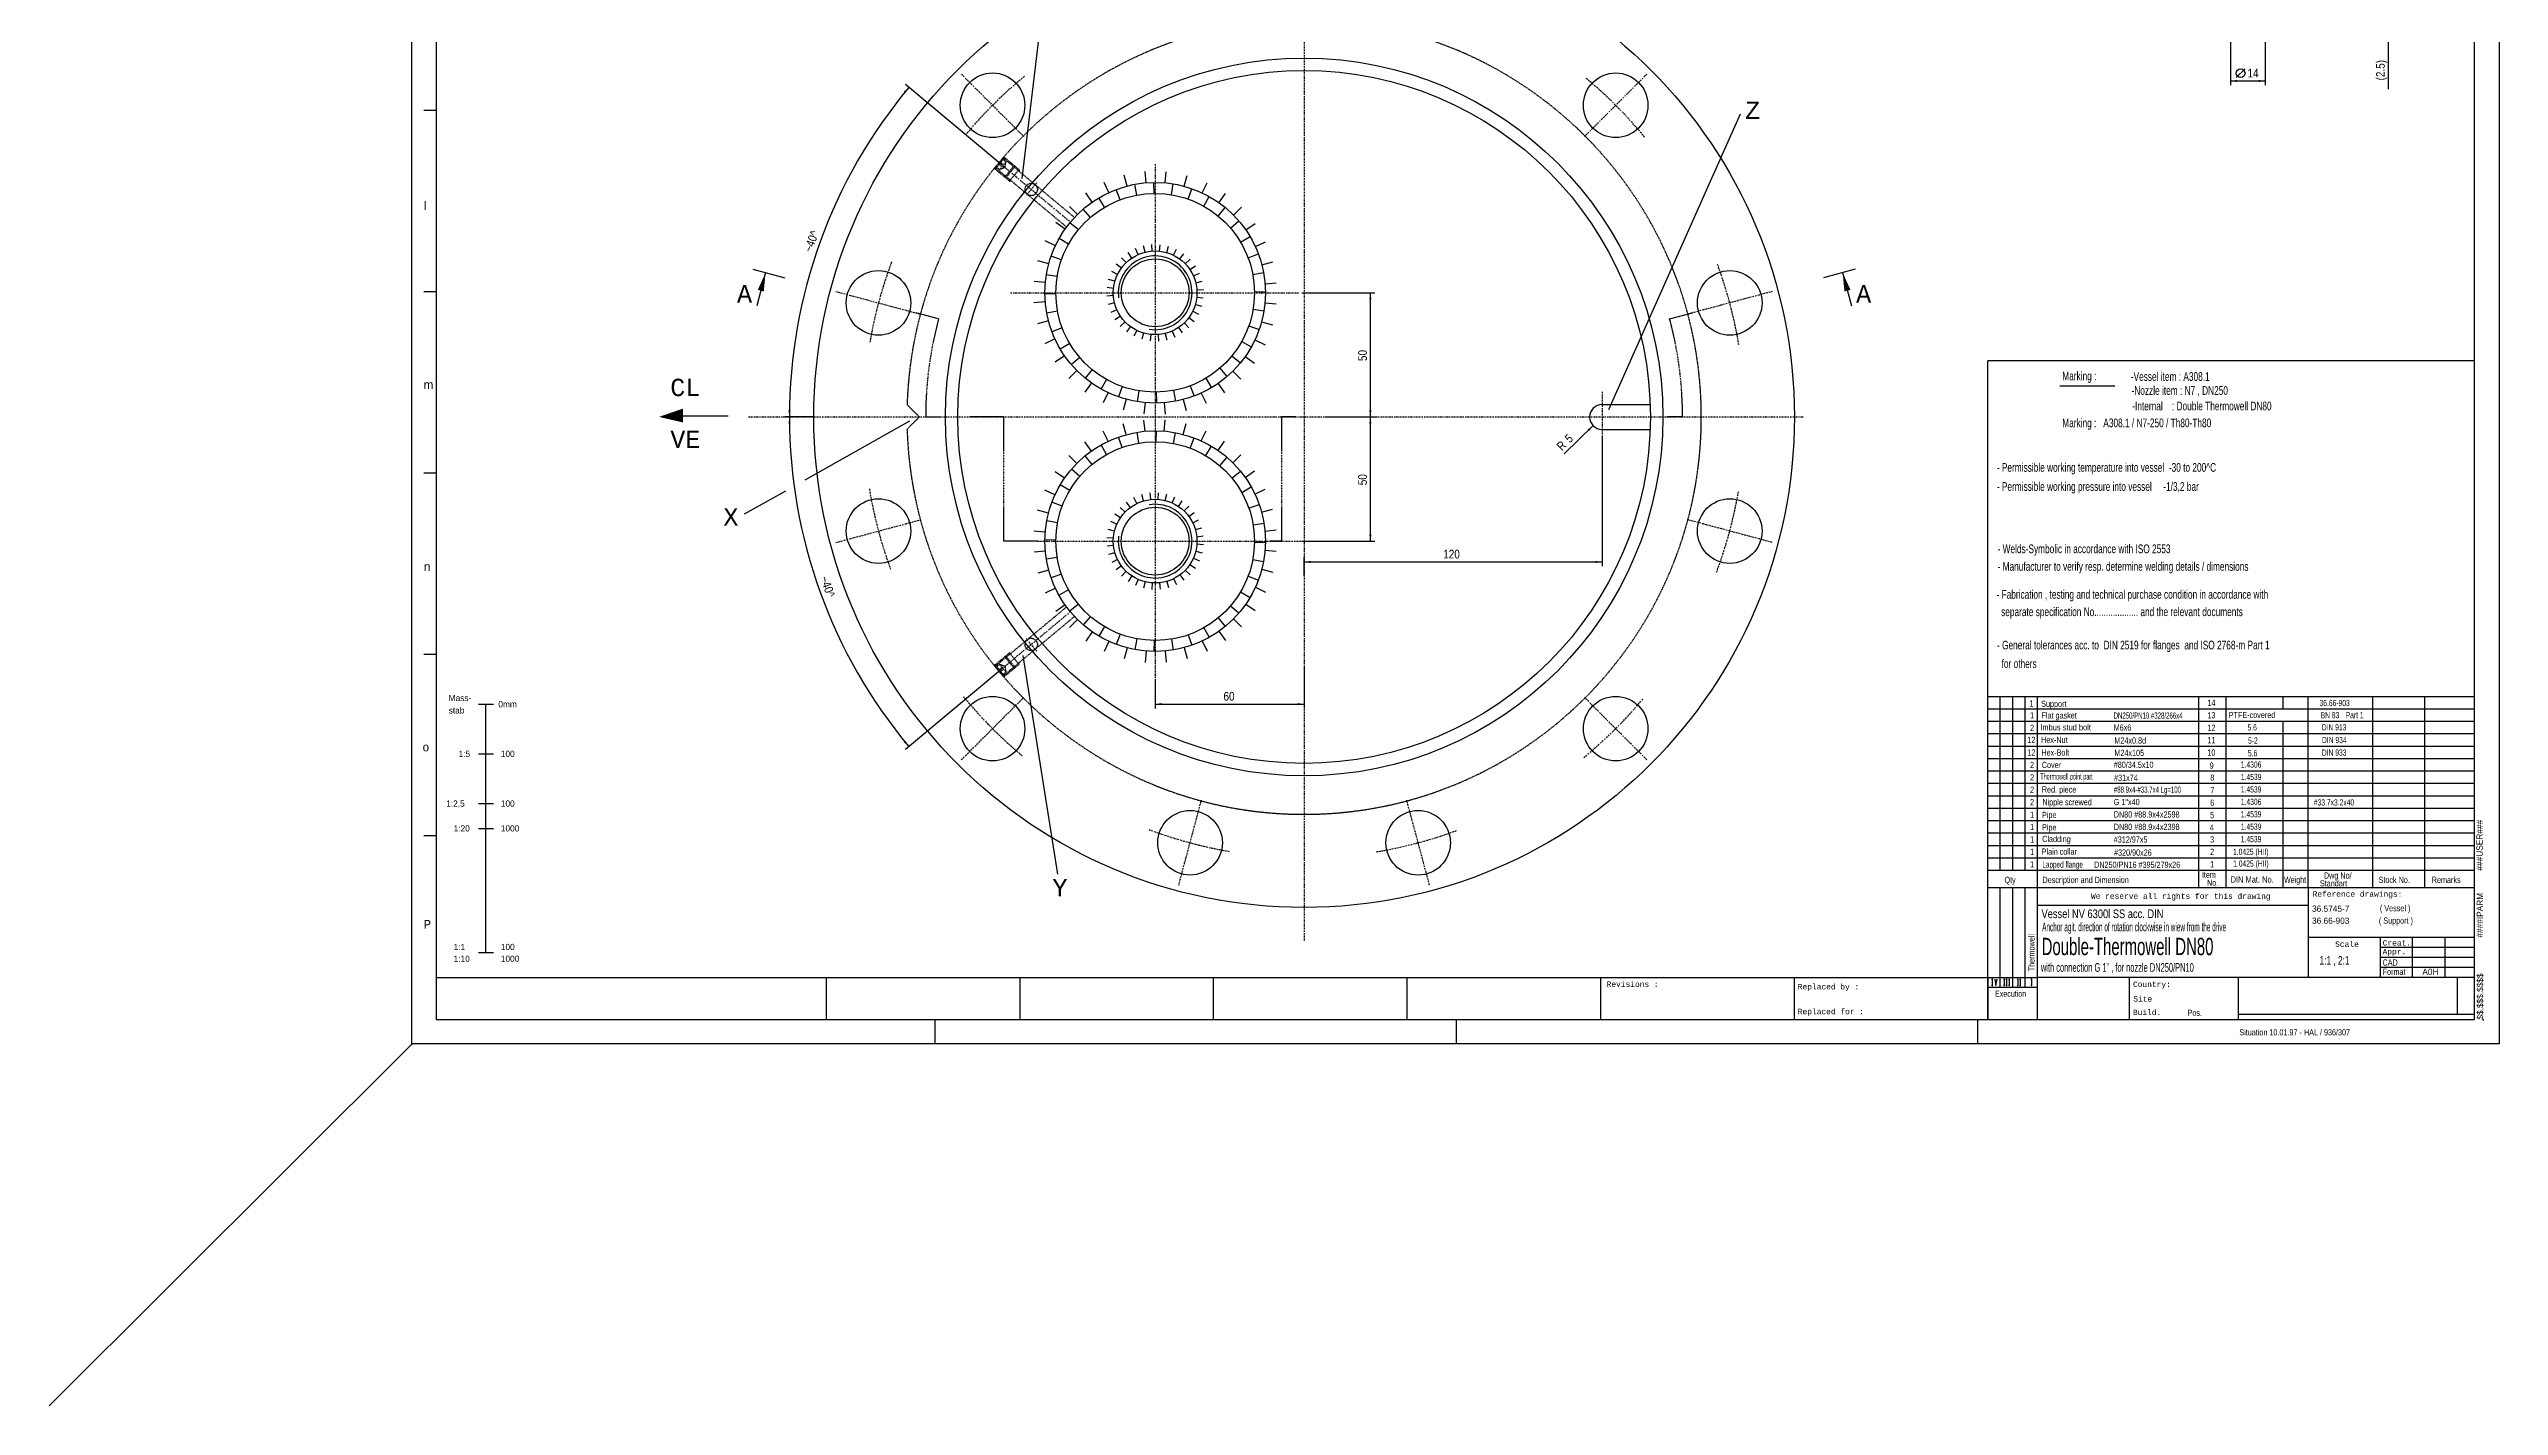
# Model space of a CAD drawing. Extents: x -2082 to -932, y -85 to 1412.
# Drawn here: x -2082 to -1096, y -85 to 461 of the extents above; entities that cross this region are included whole.
import ezdxf
from ezdxf.enums import TextEntityAlignment as Align

# ---------------------------------------------------------------- set-up
doc = ezdxf.new("R2010")
doc.units = 0
doc.header["$MEASUREMENT"] = 0
doc.linetypes.add('DASHDOT', pattern=[1, 0.5, -0.25, 0, -0.25])
doc.linetypes.add('HIDDEN', pattern=[0.375, 0.25, -0.125])
for name, color, linetype in [('1', 7, 'CONTINUOUS'), ('10', 7, 'CONTINUOUS'), ('15', 7, 'CONTINUOUS'), ('17', 7, 'CONTINUOUS'), ('2', 7, 'CONTINUOUS')]:
    doc.layers.add(name, color=color, linetype=linetype)
doc.styles.add('MONOTXT', font='MONOTXT', dxfattribs={"height": 0.2})
doc.styles.get("Standard").update_dxf_attribs({"font": 'txt', "height": 0.2})

# ---------------------------------------------------------------- blocks, each defined once
blk = doc.blocks.new('AZGM10')
at = {"layer": '2', "color": 253, "linetype": 'Continuous'}
for p, q in [((-3, 100), (3, 100)), ((0, 0), (0, 100)), ((-3, 80), (3, 80)), ((-3, 60), (3, 60)), ((-3, 50), (3, 50)), ((-3, 0), (3, 0))]:
    blk.add_line(p, q, dxfattribs=at)
for s, p in [('stab', (-15, 96.25)), ('Mass-', (-15, 101.25)), ('0mm', (5, 98.75)), ('1:5', (-11, 78.75)), ('100', (6, 78.75)), ('1:2,5', (-16, 58.75)), ('100', (6, 58.75)), ('1:20', (-13, 48.75)), ('1000', (6, 48.75)), ('1:1', (-13, 1)), ('100', (6, 1)), ('1:10', (-13, -3.75)), ('1000', (6, -3.75))]:
    blk.add_text(s, height=2.5, dxfattribs=at).set_placement(p)
blk = doc.blocks.new('REVKO')
at = {"layer": '1', "color": 253, "linetype": 'Continuous', "style": 'MONOTXT'}
for s, p in [('Revisions :', (-174, 13)), ('Replaced by :', (-97, 12)), ('Replaced for :', (-97, 2))]:
    blk.add_text(s, height=2.2, dxfattribs=at).set_placement(p)

msp = doc.modelspace()

# ---------------------------------------------------------------- linework, layer by layer
at = {"layer": '1', "color": 253, "linetype": 'Continuous'}
for p, q in [((-1926.5, 436.594), (-1931.5, 436.594)), ((-1926.5, 363.594), (-1931.5, 363.594)), ((-1301.5, 93.811), (-1301.5, 335.821)), ((-1105.5, 335.821), (-1301.5, 335.821)), ((-1926.5, 290.594), (-1931.5, 290.594)), ((-1926.5, 217.594), (-1931.5, 217.594)), ((-1105.5, 200.594), (-1301.5, 200.594)), ((-1296.5, 140.594), (-1296.5, 200.594)), ((-1291.5, 140.594), (-1291.5, 200.594)), ((-1286.5, 130.594), (-1286.5, 200.594)), ((-1281.5, 93.902), (-1281.5, 200.594)), ((-1216.5, 123.594), (-1216.5, 200.594)), ((-1205.5, 123.594), (-1205.5, 200.594)), ((-1182.5, 195.594), (-1182.5, 200.594)), ((-1172.5, 130.594), (-1172.5, 200.594)), ((-1146.5, 123.594), (-1146.5, 200.594)), ((-1125.5, 123.594), (-1125.5, 200.594)), ((-1105.5, 195.594), (-1301.5, 195.594)), ((-1105.5, 190.594), (-1301.5, 190.594)), ((-1182.5, 135.594), (-1182.5, 190.594)), ((-1105.5, 185.594), (-1301.5, 185.594)), ((-1105.5, 180.594), (-1301.5, 180.594)), ((-1105.5, 175.594), (-1301.5, 175.594)), ((-1105.5, 170.594), (-1301.5, 170.594)), ((-1105.5, 165.594), (-1301.5, 165.594)), ((-1105.5, 160.594), (-1301.5, 160.594)), ((-1105.5, 155.594), (-1301.5, 155.594)), ((-1105.5, 150.594), (-1301.5, 150.594)), ((-1926.5, 144.594), (-1931.5, 144.594)), ((-1105.5, 145.594), (-1301.5, 145.594)), ((-1301.5, 70.594), (-1301.5, 142.594)), ((-1105.5, 140.594), (-1301.5, 140.594)), ((-1296.5, 130.594), (-1296.5, 142.594)), ((-1291.5, 130.594), (-1291.5, 142.594)), ((-1286.5, 130.594), (-1286.5, 142.594)), ((-1281.5, 70.594), (-1281.5, 142.594)), ((-1216.5, 123.594), (-1216.5, 142.594)), ((-1205.5, 123.594), (-1205.5, 142.594)), ((-1182.5, 130.594), (-1182.5, 142.594)), ((-1105.5, 135.594), (-1301.5, 135.594)), ((-1105.5, 130.594), (-1301.5, 130.594)), ((-1105.5, 130.594), (-1301.5, 130.594)), ((-1182.5, 123.594), (-1182.5, 130.594)), ((-1182.5, 123.594), (-1182.5, 130.594)), ((-1172.5, 123.594), (-1172.5, 130.594)), ((-1281.5, 123.594), (-1301.5, 123.594)), ((-1296.5, 83.594), (-1296.5, 123.594)), ((-1291.5, 83.594), (-1291.5, 123.594)), ((-1286.5, 83.594), (-1286.5, 123.594)), ((-1105.5, 123.594), (-1281.5, 123.594)), ((-1281.5, 70.594), (-1281.5, 123.594)), ((-1105.5, 123.594), (-1281.5, 123.594)), ((-1281.5, 70.594), (-1281.5, 123.594)), ((-1105.5, 123.594), (-1281.5, 123.594)), ((-1281.5, 70.594), (-1281.5, 123.594)), ((-1172.5, 123.594), (-1172.5, 87.594)), ((-1172.5, 116.594), (-1281.5, 116.594)), ((-1105.5, 103.594), (-1172.5, 103.594)), ((-1143.5, 103.594), (-1143.5, 87.594)), ((-1105.5, 99.594), (-1143.5, 99.594)), ((-1130.5, 87.594), (-1130.5, 103.594)), ((-1117.5, 103.594), (-1117.5, 87.594)), ((-1105.5, 95.594), (-1143.5, 95.594)), ((-1105.5, 91.594), (-1143.5, 91.594)), ((-1926.5, 87.594), (-1281.5, 87.594)), ((-1769.5, 87.594), (-1769.5, 70.594)), ((-1691.5, 87.594), (-1691.5, 70.594)), ((-1613.5, 87.594), (-1613.5, 70.594)), ((-1535.5, 87.594), (-1535.5, 70.594)), ((-1457.5, 87.594), (-1457.5, 70.594)), ((-1379.5, 87.594), (-1379.5, 70.594)), ((-1301.5, 87.594), (-1281.5, 87.594)), ((-1301.5, 87.594), (-1301.5, 70.594)), ((-1301.5, 83.594), (-1281.5, 83.594)), ((-1105.5, 87.594), (-1281.5, 87.594)), ((-1244.5, 70.594), (-1244.5, 87.594)), ((-1200.5, 70.594), (-1200.5, 87.594)), ((-1112.5, 87.594), (-1112.5, 72.594)), ((-1725.5, 61.194), (-1725.5, 70.594)), ((-1515.5, 61.194), (-1515.5, 70.594)), ((-1305.5, 61.294), (-1305.5, 70.594)), ((-1105.5, 72.594), (-1200.5, 72.594))]:
    msp.add_line(p, q, dxfattribs=at)
msp.add_lwpolyline([(-1926.5, 70.594), (-1105.5, 70.594), (-1105.5, 1239.594), (-1926.5, 1239.594), (-1926.5, 70.594)], dxfattribs=at)
at = {"layer": '1', "color": 92, "linetype": 'Continuous'}
msp.add_point((-1101.953, 70.544), dxfattribs=at)
at = {"layer": '1', "color": 1, "linetype": 'Continuous'}
msp.add_point((-1936.5, 60.594), dxfattribs=at)
at = {"layer": '10', "color": 2, "linetype": 'DASHDOT'}
for p, q in [((-1576.931, 528.192), (-1576.931, 313.248)), ((-1714.967, 451.284), (-1702.443, 438.759)), ((-1438.895, 451.284), (-1451.42, 438.76)), ((-1702.443, 438.759), (-1689.919, 426.234)), ((-1451.42, 438.76), (-1463.945, 426.236)), ((-1671.503, 392.054), (-1699.846, 415.678)), ((-1636.931, 415.047), (-1636.931, 313.248)), ((-1684.636, 407.534), (-1688.9, 402.419)), ((-1765.492, 363.773), (-1748.383, 359.188)), ((-1748.383, 359.188), (-1731.274, 354.603)), ((-1695.195, 363.248), (-1636.931, 363.248)), ((-1636.931, 363.248), (-1578.91, 363.248)), ((-1405.479, 359.189), (-1422.588, 354.605)), ((-1388.37, 363.773), (-1405.479, 359.189)), ((-1456.931, 323.368), (-1456.931, 305.431)), ((-1800.749, 313.248), (-1576.931, 313.248)), ((-1697.965, 313.248), (-1697.965, 263.248)), ((-1636.931, 313.248), (-1636.931, 207.462)), ((-1586.04, 313.248), (-1586.04, 263.248)), ((-1576.931, 313.248), (-1375.966, 313.248)), ((-1576.931, 313.248), (-1576.931, 102.16)), ((-1765.492, 262.723), (-1748.383, 267.307)), ((-1748.383, 267.307), (-1731.274, 271.891)), ((-1405.479, 267.308), (-1422.588, 271.893)), ((-1388.37, 262.723), (-1405.479, 267.308)), ((-1684.294, 263.248), (-1576.931, 263.248)), ((-1671.08, 234.794), (-1699.846, 210.818)), ((-1684.636, 218.962), (-1688.9, 224.077)), ((-1702.442, 187.736), (-1689.917, 200.26)), ((-1451.419, 187.737), (-1463.943, 200.262)), ((-1714.967, 175.212), (-1702.442, 187.736)), ((-1438.895, 175.212), (-1451.419, 187.737)), ((-1622.871, 141.796), (-1618.286, 158.905)), ((-1530.99, 141.796), (-1535.574, 158.905)), ((-1627.456, 124.687), (-1622.871, 141.796)), ((-1526.406, 124.687), (-1530.99, 141.796))]:
    msp.add_line(p, q, dxfattribs=at)
at = {"layer": '10', "color": 3, "linetype": 'HIDDEN'}
for p, q in [((-1697.541, 417.663), (-1701.383, 413.054)), ((-1698.63, 414.014), (-1700.166, 415.294)), ((-1697.029, 415.934), (-1699.59, 412.862)), ((-1697.99, 414.782), (-1699.526, 416.062)), ((-1697.029, 415.934), (-1698.566, 417.215)), ((-1697.541, 417.663), (-1698.246, 417.599)), ((-1693.637, 413.757), (-1698.246, 417.599)), ((-1697.541, 417.663), (-1697.925, 417.983)), ((-1693.7, 414.462), (-1697.541, 417.663)), ((-1697.423, 413.658), (-1697.029, 415.934)), ((-1701.383, 413.054), (-1701.447, 413.758)), ((-1696.838, 409.916), (-1701.447, 413.758)), ((-1697.542, 409.853), (-1701.383, 413.054)), ((-1699.59, 412.862), (-1701.127, 414.142)), ((-1697.423, 413.658), (-1699.59, 412.862)), ((-1697.542, 409.853), (-1693.7, 414.462)), ((-1696.838, 409.916), (-1697.542, 409.853)), ((-1697.542, 409.853), (-1695.622, 408.252)), ((-1693.637, 413.757), (-1696.838, 409.916)), ((-1672.626, 389.737), (-1696.838, 409.916)), ((-1691.78, 412.861), (-1695.622, 408.252)), ((-1695.622, 408.252), (-1694.917, 408.316)), ((-1693.637, 413.757), (-1693.7, 414.462)), ((-1693.7, 414.462), (-1691.78, 412.861)), ((-1669.425, 393.578), (-1693.637, 413.757)), ((-1691.78, 412.861), (-1691.716, 412.157)), ((-1731.931, 313.248), (-1736.855, 318.172)), ((-1731.931, 313.248), (-1736.855, 308.324)), ((-1672.626, 236.759), (-1696.838, 216.58)), ((-1669.425, 232.918), (-1693.637, 212.739)), ((-1697.542, 216.643), (-1695.622, 218.244)), ((-1691.78, 213.635), (-1695.622, 218.244)), ((-1695.622, 218.244), (-1694.917, 218.18)), ((-1696.838, 216.58), (-1701.447, 212.738)), ((-1701.383, 213.442), (-1701.447, 212.738)), ((-1697.542, 216.643), (-1701.383, 213.442)), ((-1697.541, 208.833), (-1701.383, 213.442)), ((-1699.59, 213.634), (-1701.127, 212.354)), ((-1698.63, 212.482), (-1700.166, 211.202)), ((-1697.029, 210.562), (-1699.59, 213.634)), ((-1697.423, 212.838), (-1699.59, 213.634)), ((-1697.99, 211.714), (-1699.526, 210.434)), ((-1697.029, 210.562), (-1698.566, 209.281)), ((-1693.637, 212.739), (-1698.246, 208.897)), ((-1697.541, 208.833), (-1698.246, 208.897)), ((-1697.541, 208.833), (-1697.925, 208.513)), ((-1696.838, 216.58), (-1697.542, 216.643)), ((-1697.542, 216.643), (-1693.7, 212.034)), ((-1693.7, 212.034), (-1697.541, 208.833)), ((-1697.423, 212.838), (-1697.029, 210.562)), ((-1693.637, 212.739), (-1696.838, 216.58)), ((-1693.7, 212.034), (-1691.78, 213.635)), ((-1693.637, 212.739), (-1693.7, 212.034)), ((-1691.78, 213.635), (-1691.716, 214.339))]:
    msp.add_line(p, q, dxfattribs=at)
at = {"layer": '10', "color": 3, "linetype": 'Continuous'}
for p, q in [((-1701.383, 413.054), (-1701.767, 413.374)), ((-1655.526, 403.621), (-1657.419, 407.731)), ((-1651.014, 400.685), (-1652.58, 404.851)), ((-1648.233, 406.237), (-1649.385, 410.611)), ((-1644.299, 402.562), (-1645.118, 406.936)), ((-1640.596, 407.546), (-1640.971, 412.054)), ((-1637.36, 403.244), (-1637.407, 407.694)), ((-1632.848, 407.509), (-1632.435, 412.014)), ((-1630.408, 402.711), (-1629.682, 407.101)), ((-1625.224, 406.128), (-1624.035, 410.492)), ((-1623.654, 400.979), (-1622.177, 405.176)), ((-1617.956, 403.444), (-1616.027, 407.535)), ((-1668.213, 394.827), (-1671.397, 398.041)), ((-1662.97, 393.612), (-1665.866, 396.99)), ((-1662.254, 399.779), (-1664.832, 403.497)), ((-1657.301, 397.671), (-1659.567, 401.502)), ((-1617.304, 398.1), (-1615.12, 401.977)), ((-1611.55, 394.162), (-1608.726, 397.601)), ((-1611.264, 399.538), (-1608.654, 403.232)), ((-1605.352, 394.53), (-1602.14, 397.714)), ((-1673.221, 388.915), (-1676.915, 391.527)), ((-1671.785, 382.875), (-1675.662, 385.059)), ((-1667.847, 388.629), (-1671.286, 391.453)), ((-1606.567, 389.285), (-1603.189, 392.181)), ((-1602.507, 383.617), (-1598.677, 385.882)), ((-1600.4, 388.571), (-1596.684, 391.149)), ((-1679.811, 374.955), (-1684.175, 376.146)), ((-1677.127, 382.223), (-1681.218, 384.154)), ((-1674.664, 376.524), (-1678.861, 378.002)), ((-1648.615, 375.39), (-1650.451, 377.298)), ((-1646.329, 377.234), (-1647.806, 379.432)), ((-1643.755, 378.657), (-1644.828, 381.07)), ((-1640.976, 379.608), (-1641.613, 382.171)), ((-1638.074, 380.062), (-1638.256, 382.697)), ((-1635.137, 380.005), (-1634.859, 382.632)), ((-1632.254, 379.439), (-1631.524, 381.978)), ((-1629.513, 378.381), (-1628.354, 380.755)), ((-1626.998, 376.863), (-1625.444, 379)), ((-1624.785, 374.931), (-1622.883, 376.766)), ((-1599.493, 377.33), (-1595.328, 378.895)), ((-1596.558, 381.843), (-1592.451, 383.736)), ((-1593.942, 374.55), (-1589.569, 375.701)), ((-1681.192, 367.331), (-1685.697, 367.746)), ((-1676.396, 369.77), (-1680.786, 370.497)), ((-1653.687, 365.04), (-1656.319, 365.321)), ((-1653.121, 367.922), (-1655.665, 368.656)), ((-1652.063, 370.662), (-1654.441, 371.827)), ((-1650.546, 373.177), (-1652.685, 374.737)), ((-1622.941, 372.644), (-1620.749, 374.121)), ((-1621.522, 370.072), (-1619.107, 371.146)), ((-1620.571, 367.293), (-1618.006, 367.931)), ((-1597.616, 370.615), (-1593.243, 371.433)), ((-1592.633, 366.913), (-1588.126, 367.287)), ((-1681.229, 359.583), (-1685.737, 359.21)), ((-1676.929, 362.818), (-1681.379, 362.772)), ((-1676.247, 355.879), (-1680.621, 355.061)), ((-1653.744, 362.103), (-1656.384, 361.923)), ((-1653.29, 359.201), (-1655.858, 358.565)), ((-1652.339, 356.422), (-1654.757, 355.35)), ((-1621.798, 355.83), (-1619.423, 354.67)), ((-1620.74, 358.571), (-1618.199, 357.841)), ((-1620.174, 361.454), (-1617.545, 361.176)), ((-1620.117, 364.391), (-1617.48, 364.574)), ((-1597.467, 356.724), (-1593.078, 355.997)), ((-1596.934, 363.676), (-1592.485, 363.722)), ((-1592.67, 359.165), (-1588.166, 358.751)), ((-1679.92, 351.946), (-1684.294, 350.796)), ((-1674.37, 349.164), (-1678.536, 347.599)), ((-1650.92, 353.85), (-1653.115, 352.375)), ((-1649.076, 351.564), (-1650.981, 349.73)), ((-1646.863, 349.633), (-1648.42, 347.496)), ((-1644.348, 348.115), (-1645.51, 345.74)), ((-1641.608, 347.057), (-1642.339, 344.516)), ((-1638.725, 346.491), (-1639.004, 343.861)), ((-1635.788, 346.434), (-1635.606, 343.796)), ((-1632.886, 346.888), (-1632.248, 344.322)), ((-1630.107, 347.839), (-1629.033, 345.423)), ((-1627.535, 349.258), (-1626.058, 347.065)), ((-1625.248, 351.102), (-1623.413, 349.199)), ((-1623.316, 353.315), (-1621.179, 351.76)), ((-1599.199, 349.97), (-1595.003, 348.492)), ((-1594.051, 351.541), (-1589.688, 350.351)), ((-1677.304, 344.653), (-1681.412, 342.761)), ((-1673.462, 337.925), (-1677.179, 335.348)), ((-1671.356, 342.877), (-1675.187, 340.612)), ((-1667.296, 337.209), (-1670.675, 334.313)), ((-1606.016, 337.866), (-1602.578, 335.041)), ((-1602.078, 343.62), (-1598.202, 341.435)), ((-1600.641, 337.581), (-1596.948, 334.97)), ((-1596.735, 344.273), (-1592.645, 342.343)), ((-1668.51, 331.966), (-1671.723, 328.783)), ((-1662.598, 326.958), (-1665.21, 323.265)), ((-1662.313, 332.332), (-1665.138, 328.893)), ((-1656.559, 328.394), (-1658.744, 324.517)), ((-1622.848, 325.809), (-1621.284, 321.643)), ((-1616.561, 328.823), (-1614.297, 324.992)), ((-1611.608, 326.717), (-1609.031, 323.001)), ((-1610.893, 332.883), (-1607.998, 329.504)), ((-1605.649, 331.669), (-1602.466, 328.457)), ((-1655.906, 323.052), (-1657.837, 318.962)), ((-1650.208, 325.515), (-1651.687, 321.318)), ((-1648.638, 320.368), (-1649.829, 316.005)), ((-1643.454, 323.783), (-1644.182, 319.393)), ((-1641.014, 318.987), (-1641.429, 314.483)), ((-1636.502, 323.25), (-1636.457, 318.8)), ((-1633.266, 318.95), (-1632.893, 314.443)), ((-1629.563, 323.932), (-1628.746, 319.558)), ((-1625.629, 320.259), (-1624.479, 315.886)), ((-1618.336, 322.875), (-1616.444, 318.768)), ((-1456.931, 318.248), (-1437.453, 318.248)), ((-1655.906, 303.444), (-1657.837, 307.534)), ((-1648.638, 306.128), (-1649.829, 310.491)), ((-1643.454, 302.713), (-1644.182, 307.103)), ((-1641.014, 307.509), (-1641.429, 312.013)), ((-1636.502, 303.246), (-1636.457, 307.696)), ((-1633.266, 307.546), (-1632.893, 312.053)), ((-1629.563, 302.564), (-1628.746, 306.938)), ((-1625.629, 306.237), (-1624.479, 310.61)), ((-1618.336, 303.621), (-1616.444, 307.728)), ((-1456.931, 308.248), (-1437.453, 308.248)), ((-1668.51, 294.53), (-1671.723, 297.713)), ((-1662.598, 299.538), (-1665.21, 303.231)), ((-1662.313, 294.164), (-1665.138, 297.603)), ((-1656.559, 298.102), (-1658.744, 301.979)), ((-1650.208, 300.981), (-1651.687, 305.178)), ((-1622.848, 300.687), (-1621.284, 304.853)), ((-1616.561, 297.673), (-1614.297, 301.504)), ((-1611.608, 299.779), (-1609.031, 303.495)), ((-1610.893, 293.613), (-1607.998, 296.992)), ((-1605.649, 294.827), (-1602.466, 298.039)), ((-1673.462, 288.571), (-1677.179, 291.148)), ((-1667.296, 289.287), (-1670.675, 292.183)), ((-1606.016, 288.63), (-1602.578, 291.455)), ((-1600.641, 288.915), (-1596.948, 291.526)), ((-1677.304, 281.843), (-1681.412, 283.735)), ((-1674.37, 277.332), (-1678.536, 278.897)), ((-1671.356, 283.619), (-1675.187, 285.884)), ((-1649.076, 274.932), (-1650.981, 276.766)), ((-1646.863, 276.863), (-1648.42, 279)), ((-1644.348, 278.381), (-1645.51, 280.756)), ((-1641.608, 279.439), (-1642.339, 281.98)), ((-1638.725, 280.005), (-1639.004, 282.635)), ((-1635.788, 280.062), (-1635.606, 282.7)), ((-1632.886, 279.608), (-1632.248, 282.174)), ((-1630.107, 278.657), (-1629.033, 281.073)), ((-1627.535, 277.238), (-1626.058, 279.431)), ((-1625.248, 275.394), (-1623.413, 277.297)), ((-1602.078, 282.876), (-1598.202, 285.061)), ((-1599.199, 276.526), (-1595.003, 278.004)), ((-1596.735, 282.223), (-1592.645, 284.153)), ((-1681.229, 266.913), (-1685.737, 267.286)), ((-1679.92, 274.55), (-1684.294, 275.7)), ((-1676.247, 270.617), (-1680.621, 271.435)), ((-1653.29, 267.295), (-1655.858, 267.931)), ((-1652.339, 270.074), (-1654.757, 271.146)), ((-1650.92, 272.646), (-1653.115, 274.121)), ((-1623.316, 273.181), (-1621.179, 274.736)), ((-1621.798, 270.666), (-1619.423, 271.826)), ((-1620.74, 267.925), (-1618.199, 268.655)), ((-1597.467, 269.772), (-1593.078, 270.499)), ((-1594.051, 274.955), (-1589.688, 276.145)), ((-1592.67, 267.331), (-1588.166, 267.745)), ((-1681.192, 259.165), (-1685.697, 258.75)), ((-1676.929, 263.678), (-1681.379, 263.724)), ((-1676.396, 256.726), (-1680.786, 255.999)), ((-1653.744, 264.393), (-1656.384, 264.573)), ((-1653.687, 261.456), (-1656.319, 261.175)), ((-1653.121, 258.574), (-1655.665, 257.84)), ((-1620.571, 259.203), (-1618.006, 258.565)), ((-1620.174, 265.042), (-1617.545, 265.32)), ((-1620.117, 262.105), (-1617.48, 261.922)), ((-1596.934, 262.82), (-1592.485, 262.774)), ((-1592.633, 259.583), (-1588.126, 259.209)), ((-1679.811, 251.541), (-1684.175, 250.35)), ((-1674.664, 249.972), (-1678.861, 248.494)), ((-1652.063, 255.834), (-1654.441, 254.669)), ((-1650.546, 253.319), (-1652.685, 251.759)), ((-1648.615, 251.106), (-1650.451, 249.198)), ((-1646.329, 249.262), (-1647.806, 247.064)), ((-1643.755, 247.839), (-1644.828, 245.426)), ((-1640.976, 246.888), (-1641.613, 244.325)), ((-1632.254, 247.057), (-1631.524, 244.518)), ((-1629.513, 248.115), (-1628.354, 245.741)), ((-1626.998, 249.633), (-1625.444, 247.496)), ((-1624.785, 251.565), (-1622.883, 249.73)), ((-1622.941, 253.852), (-1620.749, 252.375)), ((-1621.522, 256.424), (-1619.107, 255.35)), ((-1599.493, 249.166), (-1595.328, 247.601)), ((-1597.616, 255.881), (-1593.243, 255.063)), ((-1593.942, 251.946), (-1589.569, 250.795)), ((-1677.127, 244.273), (-1681.218, 242.342)), ((-1673.221, 237.581), (-1676.915, 234.969)), ((-1671.785, 243.621), (-1675.662, 241.437)), ((-1667.847, 237.867), (-1671.286, 235.043)), ((-1638.074, 246.434), (-1638.256, 243.799)), ((-1635.137, 246.491), (-1634.859, 243.864)), ((-1606.567, 237.211), (-1603.189, 234.315)), ((-1602.507, 242.879), (-1598.677, 240.614)), ((-1600.4, 237.925), (-1596.684, 235.347)), ((-1596.558, 244.653), (-1592.451, 242.76)), ((-1668.213, 231.669), (-1671.397, 228.455)), ((-1662.97, 232.884), (-1665.866, 229.506)), ((-1657.301, 228.825), (-1659.567, 224.994)), ((-1617.304, 228.396), (-1615.12, 224.519)), ((-1611.55, 232.334), (-1608.726, 228.895)), ((-1605.352, 231.966), (-1602.14, 228.782)), ((-1662.254, 226.717), (-1664.832, 222.999)), ((-1655.526, 222.875), (-1657.419, 218.765)), ((-1651.014, 225.811), (-1652.58, 221.645)), ((-1648.233, 220.259), (-1649.385, 215.885)), ((-1644.299, 223.934), (-1645.118, 219.56)), ((-1640.596, 218.95), (-1640.971, 214.442)), ((-1637.36, 223.252), (-1637.407, 218.802)), ((-1632.848, 218.987), (-1632.435, 214.482)), ((-1630.408, 223.785), (-1629.682, 219.395)), ((-1625.224, 220.368), (-1624.035, 216.004)), ((-1623.654, 225.517), (-1622.177, 221.32)), ((-1617.956, 223.052), (-1616.027, 218.961)), ((-1611.264, 226.958), (-1608.654, 223.264)), ((-1701.383, 213.442), (-1701.767, 213.122)), ((-1936.5, 60.594), (-2082.5, -85))]:
    msp.add_line(p, q, dxfattribs=at)
at = {"layer": '10', "color": 253, "linetype": 'Continuous'}
msp.add_lwpolyline([(-1936.374, 1249.416), (-1095.626, 1249.416), (-1095.626, 60.772), (-1936.374, 60.772), (-1936.374, 1249.416)], dxfattribs=at)
at = {"layer": '10', "color": 3, "linetype": 'Continuous'}
for centre, radius in [((-1576.931, 313.248), 197.5), ((-1576.931, 313.248), 144.5), ((-1576.931, 313.248), 139.5), ((-1702.4431, 438.7593), 13), ((-1451.4197, 438.7601), 13), ((-1636.931, 363.248), 44.45), ((-1636.931, 363.248), 40), ((-1636.931, 363.248), 16.85), ((-1636.931, 363.248), 13.65), ((-1748.3833, 359.1879), 13), ((-1405.479, 359.189), 13), ((-1636.931, 263.248), 44.45), ((-1636.931, 263.248), 40), ((-1748.383, 267.307), 13), ((-1636.931, 263.248), 16.85), ((-1636.931, 263.248), 13.65), ((-1405.4787, 267.3081), 13), ((-1702.4423, 187.7359), 13), ((-1451.4189, 187.7367), 13), ((-1622.8709, 141.7957), 13), ((-1530.99, 141.796), 13)]:
    msp.add_circle(centre, radius, dxfattribs=at)
at = {"layer": '10', "color": 3, "linetype": 'HIDDEN'}
for centre in [(-1686.8669, 404.8583), (-1686.8669, 221.6377)]:
    msp.add_circle(centre, 2.5, dxfattribs=at)
msp.add_arc((-1576.931, 313.248), 160, 181.7636306, 178.2363694, dxfattribs=at)
at = {"layer": '10', "color": 2, "linetype": 'DASHDOT'}
for radius, start, end in [(177.5, 129.40375, 140.2584944), (177.5, 39.40375, 50.2584944), (177.5, 159.40375, 170.2584944), (177.5, 9.40375, 20.2584944), (152.4387, 168.53505, 176.3784167), (152.4387, 3.6215833, 11.46495), (177.5, 189.40375, 200.2584944), (177.5, 339.40375, 350.2584944), (177.5, 219.40375, 230.2584944), (177.5, 309.40375, 320.2584944), (177.5, 249.40375, 260.2584944), (177.5, 279.40375, 290.2584944)]:
    msp.add_arc((-1576.931, 313.248), radius, start, end, dxfattribs=at)
at = {"layer": '10', "color": 3, "linetype": 'Continuous'}
for centre, radius, start, end in [((-1636.931, 363.248), 14.85, 260.7009611, 187.9975556), ((-1456.931, 313.248), 5, 90, 270), ((-1636.931, 263.248), 14.85, 172.0024444, 99.2990389)]:
    msp.add_arc(centre, radius, start, end, dxfattribs=at)
at = {"layer": '15', "color": 1, "linetype": 'Continuous'}
for p, q in [((-1690.535, 409.283), (-1678.973, 505.982)), ((-1140.24, 477.15), (-1140.24, 445.264)), ((-1203.793, 469.15), (-1203.793, 446.802)), ((-1189.793, 469.15), (-1189.793, 446.802)), ((-1699.846, 415.678), (-1737.528, 447.08)), ((-1203.793, 448.552), (-1189.793, 448.552)), ((-1201.437, 449.952), (-1197.937, 453.452)), ((-1454.196, 316.322), (-1401.123, 435.358)), ((-1798.959, 372.741), (-1786.127, 369.303)), ((-1793.848, 371.371), (-1797.428, 358.012)), ((-1354.903, 372.741), (-1367.735, 369.303)), ((-1360.014, 371.371), (-1356.434, 358.012)), ((-1577.826, 363.248), (-1548.506, 363.248)), ((-1550.256, 313.248), (-1550.256, 363.248)), ((-1724.175, 352.702), (-1733.35, 355.16)), ((-1429.687, 352.702), (-1420.512, 355.16)), ((-1829.058, 313.67), (-1808.896, 313.67)), ((-1774.431, 313.248), (-1785.983, 313.248)), ((-1735.839, 311.534), (-1778.047, 287.787)), ((-1729.369, 313.248), (-1723.333, 313.248)), ((-1697.965, 313.248), (-1711.636, 313.246)), ((-1697.965, 313.248), (-1697.963, 299.577)), ((-1580.453, 313.249), (-1586.04, 313.248)), ((-1586.04, 313.248), (-1586.038, 299.577)), ((-1568.321, 313.248), (-1548.506, 313.248)), ((-1550.256, 263.248), (-1550.256, 313.248)), ((-1460.512, 309.758), (-1472.12, 298.443)), ((-1424.493, 313.248), (-1430.529, 313.248)), ((-1456.931, 305.431), (-1456.931, 253.132)), ((-1785.87, 283.386), (-1802.47, 274.046)), ((-1697.967, 276.919), (-1697.965, 263.248)), ((-1586.042, 276.919), (-1586.04, 263.248)), ((-1684.294, 263.25), (-1697.965, 263.248)), ((-1586.04, 263.248), (-1590.774, 263.247)), ((-1577.826, 263.248), (-1548.506, 263.248)), ((-1576.931, 249.291), (-1576.931, 256.632)), ((-1576.931, 254.882), (-1456.931, 254.882)), ((-1690.192, 217.207), (-1676.318, 129.12)), ((-1699.846, 210.818), (-1737.528, 179.416)), ((-1636.931, 207.462), (-1636.931, 195.872)), ((-1576.931, 212.73), (-1576.931, 195.872)), ((-1636.931, 197.622), (-1576.931, 197.622)), ((-1300, 86.844), (-1299.5, 86.844)), ((-1299.5, 84.344), (-1300, 84.344)), ((-1299.5, 86.844), (-1299.75, 86.844)), ((-1299.75, 86.844), (-1299.75, 84.344)), ((-1299.75, 84.344), (-1299.5, 84.344)), ((-1298.75, 86.844), (-1298.25, 84.344)), ((-1298.25, 84.344), (-1297.75, 86.844)), ((-1295.25, 86.844), (-1294.75, 86.844)), ((-1294.75, 84.344), (-1295.25, 84.344)), ((-1294.75, 86.844), (-1295, 86.844)), ((-1295, 86.844), (-1295, 84.344)), ((-1295, 84.344), (-1294.75, 84.344)), ((-1294.25, 86.844), (-1293.75, 86.844)), ((-1293.75, 84.344), (-1294.25, 84.344)), ((-1293.75, 86.844), (-1294, 86.844)), ((-1294, 86.844), (-1294, 84.344)), ((-1294, 84.344), (-1293.75, 84.344)), ((-1293.25, 86.844), (-1292.75, 86.844)), ((-1292.75, 84.344), (-1293.25, 84.344)), ((-1292.75, 86.844), (-1293, 86.844)), ((-1293, 86.844), (-1293, 84.344)), ((-1293, 84.344), (-1292.75, 84.344)), ((-1289.75, 86.844), (-1289.25, 86.844)), ((-1289.75, 84.344), (-1289.25, 84.344)), ((-1289.5, 86.844), (-1289.5, 84.344)), ((-1288.75, 86.844), (-1288.25, 86.844)), ((-1288.75, 84.344), (-1288.25, 84.344)), ((-1288.5, 86.844), (-1288.5, 84.344)), ((-1284.25, 86.844), (-1283.75, 86.844)), ((-1283.75, 84.344), (-1284.25, 84.344)), ((-1283.75, 86.844), (-1284, 86.844)), ((-1284, 86.844), (-1284, 84.344)), ((-1284, 84.344), (-1283.75, 84.344))]:
    msp.add_line(p, q, dxfattribs=at)
msp.add_circle((-1199.687, 451.702), 1.75, dxfattribs=at)
for radius, start, end in [(207.3017, 140.1942, 180), (152.4384, 165.0000806, 168.5349556), (152.4384, 11.4650444, 14.9999194), (152.4384, 176.3782389, 180), (152.4384, 0, 3.6217611), (207.3017, 180, 219.8058)]:
    msp.add_arc((-1576.931, 313.248), radius, start, end, dxfattribs=at)
for points in [[(-1738.19, 444.211), (-1736.184, 445.96), (-1737.514, 443.655)], [(-1201.168, 448.114), (-1203.793, 448.552), (-1201.168, 448.99)], [(-1192.418, 448.99), (-1189.793, 448.552), (-1192.418, 448.114)], [(-1796.997, 364.45), (-1793.848, 371.371), (-1794.582, 363.803)], [(-1359.28, 363.803), (-1360.014, 371.371), (-1356.865, 364.45)], [(-1550.694, 360.623), (-1550.256, 363.248), (-1549.818, 360.623)], [(-1827.107, 311.044), (-1836.755, 313.275), (-1827.107, 316.641)], [(-1783.779, 315.87), (-1784.233, 313.248), (-1784.654, 315.876)], [(-1549.818, 315.873), (-1550.256, 313.248), (-1550.694, 315.873)], [(-1784.654, 310.62), (-1784.233, 313.248), (-1783.779, 310.626)], [(-1550.694, 310.623), (-1550.256, 313.248), (-1549.818, 310.623)], [(-1462.697, 308.239), (-1460.512, 309.758), (-1462.086, 307.612)], [(-1549.818, 265.873), (-1550.256, 263.248), (-1550.694, 265.873)], [(-1574.306, 254.444), (-1576.931, 254.882), (-1574.306, 255.32)], [(-1459.556, 255.32), (-1456.931, 254.882), (-1459.556, 254.444)], [(-1634.306, 197.184), (-1636.931, 197.622), (-1634.306, 198.06)], [(-1579.556, 198.06), (-1576.931, 197.622), (-1579.556, 197.184)], [(-1737.514, 182.841), (-1736.184, 180.536), (-1738.19, 182.285)]]:
    msp.add_solid(points, dxfattribs=at)
at = {"layer": '17', "color": 215, "linetype": 'Continuous'}
msp.add_line((-1250.362, 325.654), (-1272.519, 325.654), dxfattribs=at)

# ---------------------------------------------------------------- block references
at = {"layer": '1', "color": 253, "linetype": 'Continuous'}
msp.add_blockref('REVKO', (-1281.071, 70.741), dxfattribs=at)
at = {"layer": '2', "color": 253, "linetype": 'Continuous'}
msp.add_blockref('AZGM10', (-1906.5, 97.594), dxfattribs=at)

# ---------------------------------------------------------------- texts
at = {"layer": '1', "color": 253, "linetype": 'Continuous'}
for s, height, p in [('l', 3.5, (-1931.5, 396.594)), ('m', 3.5, (-1931.598, 324.533)), ('n', 3.5, (-1931.475, 251.241)), ('o', 3.5, (-1932, 178.594)), ('A0H', 2.5, (-1126.5, 88.594))]:
    msp.add_text(s, height=height, dxfattribs=at).set_placement(p)
for s, p in [('###USER###', (-1104.7, 130.594)), ('####IPARM', (-1104.6, 103.594)), ('$$.$$$.$$$$', (-1104.5, 70.594))]:
    msp.add_text(s, height=2.5, rotation=90, dxfattribs=at).set_placement(p, align=Align.TOP_LEFT)
at = {"layer": '1', "color": 253, "linetype": 'Continuous', "style": 'MONOTXT'}
msp.add_text('P', height=3.5, dxfattribs=at).set_placement((-1931.622, 107.24))
at = {"layer": '1', "color": 253, "linetype": 'Continuous', "width": 0.8}
for s, p in [('CAD', (-1142.539, 92.321)), ('Format', (-1142.5, 88.594))]:
    msp.add_text(s, height=2.5, dxfattribs=at).set_placement(p)
at = {"layer": '15', "color": 1, "linetype": 'Continuous', "width": 0.857143}
for s, rotation, p in [('(2.5)', 90, (-1143.39, 448.764)), ('~40^ ', 70.0970639, (-1776.9315, 379.8567)), ('50', 90, (-1553.406, 335.768)), ('5', 44.2665083, (-1471.0965, 303.8402)), ('R', 44.2665083, (-1474.3185, 300.6992)), ('50', 90, (-1553.406, 285.768)), ('~40^ ', 289.9028667, (-1770.3495, 249.0227))]:
    msp.add_text(s, height=3.5, rotation=rotation, dxfattribs=at).set_placement(p, align=Align.MIDDLE_LEFT)
at = {"layer": '15', "color": 1, "linetype": 'Continuous'}
for s, height, width, p in [('14', 3.5, 0.857143, (-1196.937, 451.702)), ('120', 3.5, 0.857143, (-1520.899, 258.032)), ('60', 3.5, 0.857143, (-1609.411, 200.772)), ('1', 2.5, 0.8, (-1284.788, 197.877)), ('14', 2.5, 0.8, (-1213.083, 198.124)), ('2', 2.5, 0.8, (-1284.521, 188.062)), ('1', 2.5, 0.8, (-1284.521, 193.11)), ('13', 2.5, 0.8, (-1213.083, 193.124)), ('12', 2.5, 0.8, (-1213.083, 188.124)), ('12', 2.5, 0.8, (-1285.614, 183.206)), ('12', 2.5, 0.8, (-1285.614, 178.133)), ('11', 2.5, 0.8, (-1213.083, 183.124)), ('10', 2.5, 0.8, (-1213.083, 178.124)), ('2', 2.5, 0.8, (-1284.521, 173.124)), ('2', 2.5, 0.8, (-1284.521, 168.124)), ('9', 2.5, 0.8, (-1212.19, 172.865)), ('8', 2.5, 0.8, (-1211.879, 168.003)), ('2', 2.5, 0.8, (-1284.521, 163.124)), ('2', 2.5, 0.8, (-1284.521, 158.124)), ('6', 2.5, 0.8, (-1211.982, 157.935)), ('7', 2.5, 0.8, (-1211.879, 162.969)), ('1', 2.5, 0.8, (-1284.521, 153.124)), ('1', 2.5, 0.8, (-1284.521, 148.124)), ('4', 2.5, 0.8, (-1212.151, 147.874)), ('5', 2.5, 0.8, (-1212, 152.904)), ('1', 2.5, 0.8, (-1284.521, 143.124)), ('1', 2.5, 0.8, (-1284.521, 138.124)), ('3', 2.5, 0.8, (-1212, 143.148)), ('2', 2.5, 0.8, (-1212, 138.148)), ('1', 2.5, 0.8, (-1284.521, 133.124)), ('1', 2.5, 0.8, (-1212, 133.148))]:
    msp.add_text(s, height=height, dxfattribs=dict(at, width=width)).set_placement(p, align=Align.MIDDLE_LEFT)
at = {"layer": '15', "color": 1, "linetype": 'Continuous', "style": 'MONOTXT'}
for s, p in [('Z', (-1396.24, 436.779)), ('A', (-1802.323, 362.84)), ('A', (-1351.54, 362.84)), ('CL', (-1826.189, 325.155)), ('X', (-1807.833, 272.992)), ('Y', (-1675.286, 123.657))]:
    msp.add_text(s, height=7, dxfattribs=at).set_placement(p, align=Align.MIDDLE)
at = {"layer": '15', "color": 1, "linetype": 'Continuous'}
for s, width, p in [('36.66-903', 0.648, (-1167.943, 196.82)), ('DN250/PN10 #328/266x4', 0.5832, (-1250.86, 191.753)), ('M6x6', 0.8, (-1250.825, 186.928)), ('5.6', 0.648, (-1196.93, 187.011)), ('BN 83', 0.648, (-1167.451, 191.911)), ('DIN 913', 0.648, (-1167.031, 187.047)), ('M24x0.8d', 0.8, (-1250.553, 181.716)), ('M24x105', 0.8, (-1250.553, 176.716)), ('5.6', 0.648, (-1196.76, 176.616)), ('5-2', 0.648, (-1196.711, 181.704)), ('DIN 933', 0.648, (-1167, 176.851)), ('DIN 934', 0.648, (-1166.94, 181.916)), ('#80/34.5x10', 0.8, (-1250.799, 171.955)), ('#31x74', 0.8, (-1250.691, 166.691)), ('1.4306', 0.648, (-1199.612, 172.042)), ('1.4539', 0.648, (-1199.612, 167.042)), ('#88.9x4-#33.7x4 Lg=100', 0.5832, (-1250.752, 161.938)), ('G 1"x40', 0.8, (-1250.799, 156.955)), ('1.4539', 0.648, (-1199.612, 162.042)), ('1.4306', 0.648, (-1199.612, 157.042)), ('#33.7x3.2x40', 0.648, (-1170.229, 156.803)), ('DN80 #88.9x4x2598', 0.8, (-1250.799, 151.955)), ('DN80 #88.9x4x2398', 0.8, (-1250.799, 146.955)), ('1.4539', 0.648, (-1199.612, 152.042)), ('1.4539', 0.648, (-1199.612, 147.042)), ('#312/97x5', 0.8, (-1250.802, 141.861)), ('#320/90x26', 0.8, (-1250.691, 136.596)), ('1.0425 (HII)', 0.648, (-1202.753, 136.911)), ('1.4539', 0.648, (-1199.64, 142.013)), ('DN250/PN16 #395/279x26', 0.76, (-1258.713, 131.691)), ('1.0425 (HII)', 0.648, (-1202.711, 132.166))]:
    msp.add_text(s, height=2.5, dxfattribs=dict(at, width=width)).set_placement(p)
at = {"layer": '15', "color": 1, "linetype": 'HIDDEN'}
for s, p in [('36.5745-7', (-1170.946, 114.023)), ('36.66-903', (-1170.946, 109.162))]:
    msp.add_text(s, height=2.5, dxfattribs=at).set_placement(p)
at = {"layer": '15', "color": 1, "linetype": 'HIDDEN', "width": 0.714286}
msp.add_text('1:1 , 2:1', height=3.5, dxfattribs=at).set_placement((-1167.925, 92.667))
at = {"layer": '17', "color": 215, "linetype": 'HIDDEN'}
for s, height, width, p in [('Marking :', 3.499, 0.71449, (-1271.549, 328.022)), ('-Vessel item : A308.1', 3.499, 0.71449, (-1243.939, 327.788)), ('-Nozzle item : N7 , DN250', 3.499, 0.71449, (-1243.637, 322.161)), ('-Internal    : Double Thermowell DN80', 3.499, 0.71449, (-1243.343, 315.923)), ('Marking :   A308.1 / N7-250 / Th80-Th80', 3.499, 0.71449, (-1271.556, 309.118)), ('- Permissible working temperature into vessel  -30 to 200^ C', 3.499, 0.71449, (-1297.913, 291.186)), ('- Permissible working pressure into vessel     -1/3,2 bar', 3.499, 0.71449, (-1297.913, 283.504)), ('- Welds-Symbolic in accordance with ISO 2553', 3.5, 0.714286, (-1297.611, 258.404)), ('- Manufacturer to verify resp. determine welding details / dimensions', 3.5, 0.714286, (-1297.611, 251.315)), ('- Fabrication , testing and technical purchase condition in accordance with', 3.5, 0.714286, (-1298.034, 240.056)), ('  separate specification No................... and the relevant documents', 3.5, 0.714286, (-1298.034, 233.056)), ('- General tolerances acc. to  DIN 2519 for flanges  and ISO 2768-m Part 1 ', 3.5, 0.714286, (-1297.837, 219.661)), ('  for others', 3.5, 0.714286, (-1297.837, 212.161))]:
    msp.add_text(s, height=height, dxfattribs=dict(at, width=width)).set_placement(p)
at = {"layer": '17', "color": 215, "linetype": 'Continuous', "style": 'MONOTXT'}
msp.add_text('VE', height=7, rotation=360, dxfattribs=at).set_placement((-1826.156, 304.301), align=Align.MIDDLE)
at = {"layer": '17', "color": 215, "linetype": 'Continuous'}
for s, height, width, p in [('Support', 2.5, 0.8, (-1280.04, 196.497)), ('Imbus stud bolt', 2.5, 0.72, (-1280.382, 187.051)), ('Flat gasket', 2.5, 0.8, (-1279.916, 191.839)), ('PTFE-covered', 2.5, 0.8, (-1204.481, 192.01)), ('Part 1', 2.5, 0.648, (-1157.398, 191.928)), ('Hex-Nut', 2.5, 0.8, (-1280.073, 182.015)), ('Hex-Bolt', 2.5, 0.8, (-1279.964, 176.883)), ('Thermowell point part', 2.5, 0.5248, (-1280.386, 167.197)), ('Cover', 2.5, 0.8, (-1279.774, 171.863)), ('Red. piece', 2.5, 0.8, (-1279.78, 162.002)), ('Nipple screwed', 2.5, 0.8, (-1279.52, 156.894)), ('Pipe', 2.5, 0.8, (-1279.689, 151.749)), ('Pipe', 2.5, 0.8, (-1279.689, 146.749)), ('Plain collar', 2.5, 0.76, (-1279.818, 136.987)), ('Cladding', 2.5, 0.8, (-1279.636, 142.074)), ('Lapped flange', 2.5, 0.6156, (-1279.557, 131.8)), ('Item', 2.5, 0.8, (-1215.315, 127.665)), ('Dwg No/', 2.5, 0.8, (-1166.153, 127.376)), ('Qty', 2.5, 0.8, (-1294.835, 125.594)), ('Description and Dimension', 2.5, 0.8, (-1279.5, 125.594)), ('No.', 2.5, 0.8, (-1213.246, 124.465)), ('DIN Mat. No.', 2.5, 0.72, (-1203.738, 125.758)), ('Weight', 2.5, 0.6796, (-1182.198, 125.643)), ('Standart', 2.5, 0.8, (-1167.772, 124.217)), ('Stock No.', 2.5, 0.8, (-1144.135, 125.594)), ('Remarks', 2.5, 0.8, (-1122.717, 125.594)), ('Vessel NV 6300l SS acc. DIN', 3.499, 0.800229, (-1279.907, 111.459)), ('Anchor agit. direction of rotation clockwise in wiew from the drive', 3.499, 0.442698, (-1279.648, 106.154)), ('( Support )', 2.5, 0.8, (-1144.011, 109.219)), ('( Vessel )', 2.5, 0.8, (-1143.594, 114.186)), ('Double-Thermowell DN80', 7, 0.642714, (-1279.857, 96.536)), ('with connection G 1" , for nozzle DN250/PN10', 3.499, 0.643041, (-1280.153, 89.84)), ('Execution', 2.5, 0.68, (-1298.596, 79.785)), ('Situation 10.01.97 - HAL / 936/307', 2.5, 0.8, (-1200.227, 64.223))]:
    msp.add_text(s, height=height, dxfattribs=dict(at, width=width)).set_placement(p)
at = {"layer": '17', "color": 215, "linetype": 'Continuous', "width": 0.7996}
msp.add_text('Thermowell', height=2.5, rotation=90, dxfattribs=at).set_placement((-1282.675, 90.025))
at = {"layer": '2', "color": 253, "linetype": 'Continuous', "style": 'MONOTXT'}
for s, p in [('We reserve all rights for this drawing', (-1259.987, 119.204)), ('Reference drawings:', (-1170.713, 120.039)), ('Scale', (-1161.629, 99.867)), ('Appr.', (-1142.516, 96.875)), ('Creat.', (-1142.489, 100.396)), ('Country:', (-1243.064, 83.705)), ('Site', (-1242.931, 77.854)), ('Build.', (-1243.073, 72.419))]:
    msp.add_text(s, height=2.2, dxfattribs=at).set_placement(p)
at = {"layer": '2', "color": 253, "linetype": 'Continuous', "width": 0.8}
msp.add_text('Pos.', height=2.5, dxfattribs=at).set_placement((-1221.087, 72.1))

doc.saveas('drawing.dxf')
